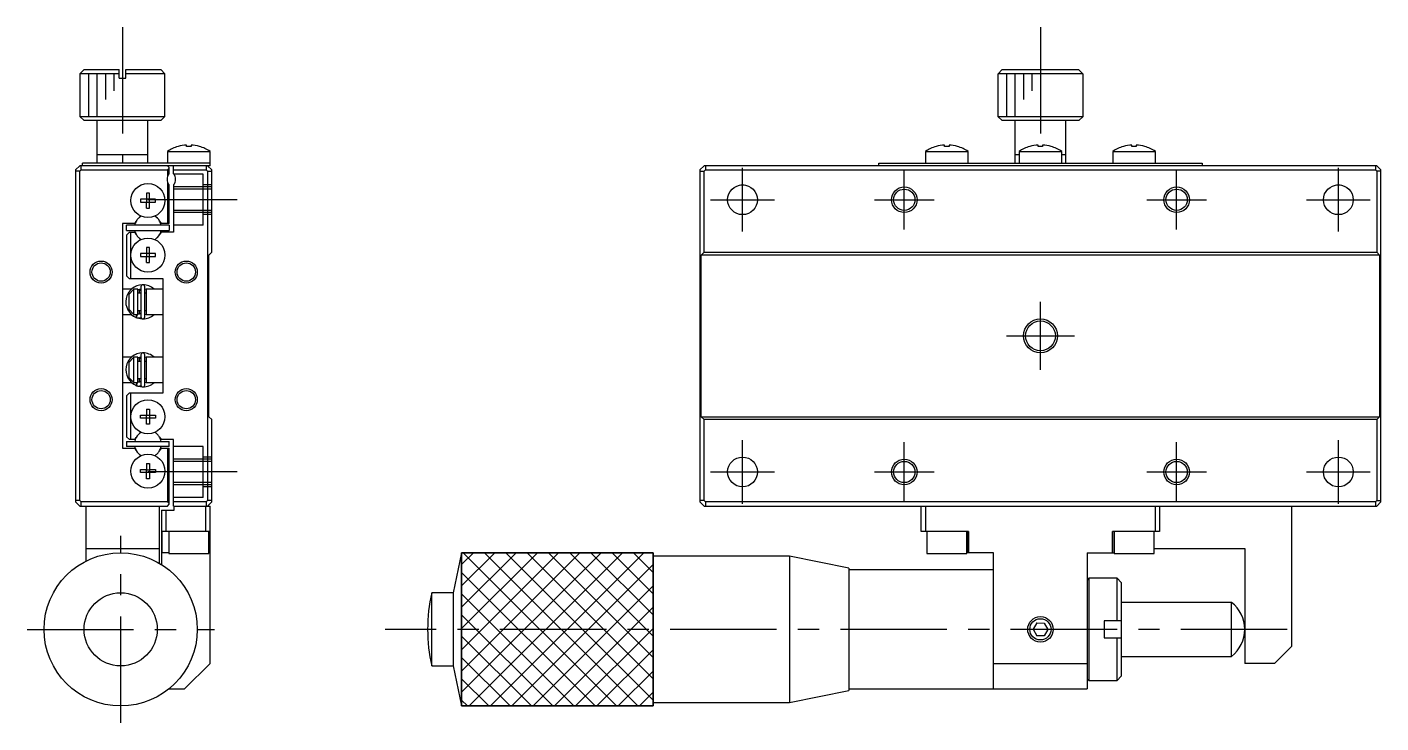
# Model space of a CAD drawing. Extents: x 4 to 381, y 31 to 242.
# Drawn here: x 222.2 to 381.2, y 110.6 to 192.4 of the extents above; entities that cross this region are included whole.
import ezdxf

# ---------------------------------------------------------------- set-up
doc = ezdxf.new("R2010")
doc.units = 0
doc.header["$LTSCALE"] = 10
doc.linetypes.add('CENTER', pattern=[2, 1.25, -0.25, 0.25, -0.25])
doc.linetypes.add('DASHED', pattern=[3.5, 2, -1.5])
doc.layers.get('0').update_dxf_attribs({"linetype": 'CONTINUOUS'})
doc.layers.add('CENTER', color=1, linetype='CENTER')

msp = doc.modelspace()

# ---------------------------------------------------------------- linework, layer by layer
at = {"color": 7, "linetype": 'CONTINUOUS'}
for p, q in [((228.85, 187.4), (228.35, 186.9)), ((232.95, 186.9), (228.35, 186.9)), ((228.35, 186.9), (228.35, 181.9)), ((228.85, 187.4), (232.95, 187.4)), ((232.95, 186.4), (232.95, 187.4)), ((232.95, 186.4), (233.75, 186.4)), ((233.75, 187.4), (237.85, 187.4)), ((233.75, 186.4), (233.75, 187.4)), ((238.35, 186.9), (233.75, 186.9)), ((238.35, 186.9), (237.85, 187.4)), ((238.35, 181.9), (238.35, 186.9)), ((336.205071, 186.4), (336.221096, 186.4)), ((336.205071, 186.4), (336.205071, 181.9)), ((336.221096, 186.9), (336.722884, 187.4)), ((336.221096, 186.4), (336.221096, 186.9)), ((346.189045, 186.9), (336.221096, 186.9)), ((336.722884, 187.4), (345.687258, 187.4)), ((345.687258, 187.4), (346.189045, 186.9)), ((346.189045, 186.9), (346.189045, 186.4)), ((346.189045, 186.4), (346.205071, 186.4)), ((346.205071, 181.9), (346.205071, 186.4)), ((228.35, 181.9), (238.35, 181.9)), ((228.35, 181.9), (228.85, 181.4)), ((237.85, 181.4), (228.85, 181.4)), ((230.35, 181.4), (230.35, 176.4)), ((236.35, 176.4), (236.35, 181.4)), ((237.85, 181.4), (238.35, 181.9)), ((336.205071, 181.9), (346.205071, 181.9)), ((336.205071, 181.9), (336.705071, 181.4)), ((345.705071, 181.4), (336.705071, 181.4)), ((338.205071, 181.4), (338.205071, 176.4)), ((344.205071, 176.4), (344.205071, 181.4)), ((345.705071, 181.4), (346.205071, 181.9)), ((239.89141, 178.362581), (239.888067, 178.369436)), ((240.89, 178.362581), (240.89, 178.534953)), ((241.41, 178.362581), (240.89, 178.362581)), ((241.41, 178.534953), (241.41, 178.362581)), ((242.411933, 178.369436), (242.40859, 178.362581)), ((328.946481, 178.362581), (328.943138, 178.369436)), ((329.945071, 178.362581), (329.945071, 178.534953)), ((330.465071, 178.362581), (329.945071, 178.362581)), ((330.465071, 178.534953), (330.465071, 178.362581)), ((331.467003, 178.369436), (331.46366, 178.362581)), ((339.946481, 178.362581), (339.943138, 178.369436)), ((340.945071, 178.362581), (340.945071, 178.534953)), ((341.465071, 178.362581), (340.945071, 178.362581)), ((341.465071, 178.534953), (341.465071, 178.362581)), ((342.467003, 178.369436), (342.46366, 178.362581)), ((350.946481, 178.362581), (350.943138, 178.369436)), ((351.945071, 178.362581), (351.945071, 178.534953)), ((352.465071, 178.362581), (351.945071, 178.362581)), ((352.465071, 178.534953), (352.465071, 178.362581)), ((353.467003, 178.369436), (353.46366, 178.362581)), ((236.35, 177.4), (230.35, 177.4)), ((238.65, 177.791657), (243.65, 177.791657)), ((238.65, 177.791657), (238.65, 176.4)), ((243.65, 176.1), (243.65, 177.791657)), ((327.705071, 177.791657), (327.705071, 176.4)), ((327.705071, 177.791657), (332.705071, 177.791657)), ((332.705071, 176.4), (332.705071, 177.791657)), ((338.705071, 177.4), (338.205071, 177.4)), ((338.705071, 177.791657), (338.705071, 176.4)), ((338.705071, 177.791657), (343.705071, 177.791657)), ((343.705071, 176.4), (343.705071, 177.791657)), ((344.205071, 177.4), (343.705071, 177.4)), ((349.705071, 177.791657), (349.705071, 176.4)), ((349.705071, 177.791657), (354.705071, 177.791657)), ((354.705071, 176.4), (354.705071, 177.791657)), ((228.35, 176.1), (227.85, 175.6)), ((227.85, 175.6), (227.85, 136.6)), ((228.35, 175.45), (227.85, 175.45)), ((243.65, 176.1), (228.35, 176.1)), ((228.35, 175.45), (228.5, 175.6)), ((228.35, 136.75), (228.35, 175.45)), ((228.5, 175.6), (228.5, 176.1)), ((228.5, 175.6), (238.65, 175.6)), ((228.65, 176.1), (228.65, 176.4)), ((243.65, 176.4), (228.65, 176.4)), ((238.85, 175.9), (238.65, 176.1)), ((238.65, 175.6), (238.85, 175.8)), ((238.65, 175.6), (238.65, 174.81225)), ((238.85, 175.161438), (238.85, 175.9)), ((239.35, 175.161438), (239.35, 176.1)), ((239.35, 175.6), (243.2, 175.6)), ((243.2, 176.1), (243.2, 175.6)), ((243.2, 175.6), (243.35, 175.45)), ((243.35, 176.1), (243.85, 175.6)), ((243.35, 175.45), (243.35, 136.75)), ((243.35, 175.45), (243.85, 175.45)), ((243.85, 165.95), (243.85, 175.6)), ((301.705071, 176.1), (301.205071, 175.6)), ((301.205071, 175.6), (301.205071, 136.6)), ((301.205071, 175.45), (301.705071, 175.45)), ((380.705071, 176.1), (301.705071, 176.1)), ((301.705071, 175.45), (301.855071, 175.6)), ((301.705071, 165.95), (301.705071, 175.45)), ((301.855071, 176.1), (301.855071, 175.6)), ((301.855071, 175.6), (380.555071, 175.6)), ((322.205071, 176.1), (322.205071, 176.4)), ((322.205071, 176.4), (360.205071, 176.4)), ((360.205071, 176.4), (360.205071, 176.1)), ((380.555071, 176.1), (380.555071, 175.6)), ((380.555071, 175.6), (380.705071, 175.45)), ((381.205071, 175.6), (380.705071, 176.1)), ((380.705071, 175.45), (380.705071, 165.95)), ((381.205071, 175.45), (380.705071, 175.45)), ((381.205071, 136.6), (381.205071, 175.6)), ((238.65, 174.18775), (238.65, 169.3)), ((238.85, 169.3), (238.85, 173.838562)), ((239.35, 173.838562), (239.35, 168.3)), ((306.005317, 173.838562), (306.404824, 173.838562)), ((376.005317, 173.838562), (376.404824, 173.838562)), ((236.17, 172.18), (235.463639, 172.18)), ((235.463639, 172.18), (235.463639, 171.82)), ((235.463639, 171.82), (236.17, 171.82)), ((236.53, 172.886361), (236.17, 172.886361)), ((236.17, 172.886361), (236.17, 172.18)), ((236.180372, 172.169628), (236.17, 172.18)), ((236.180372, 171.830372), (236.17, 171.82)), ((236.17, 171.113639), (236.17, 171.82)), ((236.519628, 172.169628), (236.180372, 172.169628)), ((236.180372, 172.169628), (236.180372, 171.830372)), ((236.180372, 171.830372), (236.519628, 171.830372)), ((236.519628, 172.169628), (236.53, 172.18)), ((236.519628, 171.830372), (236.519628, 172.169628)), ((236.519628, 171.830372), (236.53, 171.82)), ((236.53, 172.18), (236.53, 172.886361)), ((237.236361, 172.18), (236.53, 172.18)), ((236.53, 171.113639), (236.53, 171.82)), ((236.53, 171.82), (237.236361, 171.82)), ((237.236361, 171.82), (237.236361, 172.18)), ((236.17, 171.113639), (236.53, 171.113639)), ((234.805588, 169.3), (233.35, 169.3)), ((233.35, 169.3), (233.35, 142.9)), ((233.85, 168.5), (233.85, 169.1)), ((238.85, 169.1), (233.85, 169.1)), ((234.805588, 169.3), (234.975185, 169.59375)), ((237.724815, 169.59375), (237.894412, 169.3)), ((238.85, 169.3), (237.894412, 169.3)), ((238.85, 169.1), (238.85, 168.5)), ((233.85, 168.499998), (238.85, 168.499998)), ((234.2, 168.3), (233.85, 167.95)), ((233.85, 167.95), (233.85, 163.15)), ((234.2, 168.3), (234.805588, 168.3)), ((234.35, 162.8), (234.35, 168.3)), ((234.975185, 168.00625), (234.805588, 168.3)), ((237.894412, 168.3), (237.724815, 168.00625)), ((239.35, 168.3), (237.894412, 168.3)), ((236.17, 165.78), (235.463639, 165.78)), ((235.463639, 165.78), (235.463639, 165.42)), ((235.463639, 165.42), (236.17, 165.42)), ((236.53, 166.486361), (236.17, 166.486361)), ((236.17, 166.486361), (236.17, 165.78)), ((236.180372, 165.769628), (236.17, 165.78)), ((236.180372, 165.430372), (236.17, 165.42)), ((236.17, 164.713639), (236.17, 165.42)), ((236.519628, 165.769628), (236.180372, 165.769628)), ((236.180372, 165.769628), (236.180372, 165.430372)), ((236.180372, 165.430372), (236.519628, 165.430372)), ((236.519628, 165.769628), (236.53, 165.78)), ((236.519628, 165.430372), (236.519628, 165.769628)), ((236.519628, 165.430372), (236.53, 165.42)), ((236.53, 165.78), (236.53, 166.486361)), ((237.236361, 165.78), (236.53, 165.78)), ((236.53, 164.713639), (236.53, 165.42)), ((236.53, 165.42), (237.236361, 165.42)), ((237.236361, 165.42), (237.236361, 165.78)), ((243.5, 165.6), (243.85, 165.95)), ((243.5, 146.6), (243.5, 165.6)), ((301.355071, 165.6), (301.705071, 165.95)), ((301.355071, 146.6), (301.355071, 165.6)), ((381.055071, 165.6), (301.355071, 165.6)), ((301.705071, 165.95), (380.705071, 165.95)), ((380.705071, 165.95), (381.055071, 165.6)), ((381.055071, 165.6), (381.055071, 146.6)), ((236.17, 164.713639), (236.53, 164.713639)), ((233.85, 163.15), (234.2, 162.8)), ((238.15, 162.8), (234.2, 162.8)), ((238.15, 149.4), (238.15, 162.8)), ((234.422651, 161.6), (233.35, 161.6)), ((234.15, 161.016515), (234.65, 161.545683)), ((234.15, 159.183485), (234.15, 161.016515)), ((235.15, 161.6), (234.65, 161.6)), ((234.65, 161.6), (234.65, 158.6)), ((234.974, 161.945868), (234.943742, 161.932915)), ((234.968363, 161.942628), (234.964862, 161.942019)), ((235.029271, 161.96743), (234.973528, 161.946795)), ((235.145509, 161.531721), (235.520248, 161.636306)), ((235.147105, 161.531619), (235.160238, 161.536707)), ((235.15, 158.6), (235.15, 161.6)), ((235.520266, 161.1), (235.15, 161.1)), ((235.160238, 161.536707), (235.173157, 161.540956)), ((235.173157, 161.540956), (235.186283, 161.544543)), ((235.186283, 161.544543), (235.199581, 161.547456)), ((235.199581, 161.547456), (235.213018, 161.549685)), ((235.213018, 161.549685), (235.226556, 161.551223)), ((235.226556, 161.551223), (235.24016, 161.552065)), ((235.24016, 161.552065), (235.253792, 161.552208)), ((235.253792, 161.552208), (235.267417, 161.551652)), ((235.267417, 161.551652), (235.280997, 161.550396)), ((235.280997, 161.550396), (235.294495, 161.548446)), ((235.294495, 161.548446), (235.307875, 161.545807)), ((235.307875, 161.545807), (235.321101, 161.542487)), ((235.321101, 161.542487), (235.334138, 161.538497)), ((235.334138, 161.538497), (235.346951, 161.533847)), ((235.346951, 161.533847), (235.359507, 161.528553)), ((235.35, 161.1), (235.35, 161.532948)), ((235.359507, 161.528553), (235.371774, 161.522631)), ((235.371774, 161.522631), (235.383721, 161.516097)), ((235.383721, 161.516097), (235.395318, 161.508971)), ((235.395318, 161.508971), (235.406535, 161.501273)), ((235.406535, 161.501273), (235.417347, 161.493026)), ((235.417347, 161.493026), (235.427726, 161.484252)), ((235.427726, 161.484252), (235.43765, 161.474975)), ((235.43765, 161.474975), (235.447096, 161.465222)), ((235.447096, 161.465222), (235.456041, 161.455016)), ((235.456041, 161.455016), (235.464466, 161.444386)), ((235.464466, 161.444386), (235.472353, 161.433359)), ((235.472353, 161.433359), (235.479685, 161.421963)), ((235.479685, 161.421963), (235.486446, 161.410226)), ((235.486446, 161.410226), (235.492622, 161.398178)), ((235.492622, 161.398178), (235.4982, 161.385848)), ((235.4982, 161.385848), (235.50317, 161.373266)), ((235.50317, 161.373266), (235.507521, 161.360462)), ((235.507521, 161.360462), (235.511244, 161.347466)), ((235.511244, 161.347466), (235.514333, 161.334309)), ((235.514333, 161.334309), (235.516781, 161.321023)), ((235.516781, 161.321023), (235.518584, 161.307637)), ((235.518584, 161.307637), (235.519738, 161.294182)), ((235.519738, 161.294182), (235.520242, 161.280691)), ((235.520242, 161.280691), (235.520266, 161.277136)), ((235.520266, 161.876687), (235.520266, 158.326687)), ((235.970266, 158.326687), (235.970266, 161.876687)), ((236.15, 161.1), (235.970266, 161.1)), ((235.97032, 161.635979), (236.147798, 161.59937)), ((236.15, 161.6), (236.15, 158.6)), ((238.15, 161.6), (236.15, 161.6)), ((234.65, 158.654317), (234.15, 159.183485)), ((235.15, 159.1), (235.520266, 159.1)), ((235.35, 158.670586), (235.35, 159.1)), ((235.970266, 159.1), (236.15, 159.1)), ((233.35, 158.6), (234.426931, 158.6)), ((234.65, 158.6), (235.15, 158.6)), ((234.931406, 158.275907), (234.971054, 158.25875)), ((234.964633, 158.261385), (235.040952, 158.517942)), ((234.969747, 158.274179), (234.969557, 158.267717)), ((234.969557, 158.267717), (234.970019, 158.262665)), ((234.970587, 158.282005), (234.969747, 158.274179)), ((234.970019, 158.262665), (234.972675, 158.257077)), ((234.972072, 158.29114), (234.970587, 158.282005)), ((234.97419, 158.301517), (234.972072, 158.29114)), ((234.972675, 158.257077), (234.973528, 158.25658)), ((234.973528, 158.25658), (235.005115, 158.244243)), ((234.976927, 158.313063), (234.97419, 158.301517)), ((234.980262, 158.325693), (234.976927, 158.313063)), ((234.984173, 158.339318), (234.980262, 158.325693)), ((234.98863, 158.353839), (234.984173, 158.339318)), ((234.993602, 158.369153), (234.98863, 158.353839)), ((234.999053, 158.385149), (234.993602, 158.369153)), ((235.004944, 158.401712), (234.999053, 158.385149)), ((235.011233, 158.418724), (235.004944, 158.401712)), ((235.005115, 158.244243), (235.039047, 158.232857)), ((235.017874, 158.436063), (235.011233, 158.418724)), ((235.02482, 158.453603), (235.017874, 158.436063)), ((235.032021, 158.471219), (235.02482, 158.453603)), ((235.025362, 158.236904), (235.716609, 158.103155)), ((235.039425, 158.488784), (235.032021, 158.471219)), ((235.039047, 158.232857), (235.073496, 158.223182)), ((235.046979, 158.506173), (235.039425, 158.488784)), ((235.040952, 158.517942), (235.081648, 158.600018)), ((235.054629, 158.52326), (235.046979, 158.506173)), ((235.06232, 158.539923), (235.054629, 158.52326)), ((235.069996, 158.556041), (235.06232, 158.539923)), ((235.077603, 158.5715), (235.069996, 158.556041)), ((235.073496, 158.223182), (235.108375, 158.215242)), ((235.085086, 158.586188), (235.077603, 158.5715)), ((235.092391, 158.6), (235.085086, 158.586188)), ((235.108375, 158.215242), (235.143599, 158.209054)), ((235.149871, 158.669484), (235.123834, 158.680581)), ((235.143599, 158.209054), (235.179082, 158.204635)), ((235.152488, 158.669574), (235.147105, 158.671756)), ((235.165301, 158.664915), (235.152488, 158.669574)), ((235.178338, 158.660916), (235.165301, 158.664915)), ((235.191564, 158.657589), (235.178338, 158.660916)), ((235.179082, 158.204635), (235.214737, 158.201993)), ((235.204943, 158.654945), (235.191564, 158.657589)), ((235.21844, 158.652989), (235.204943, 158.654945)), ((235.214737, 158.201993), (235.250477, 158.201136)), ((235.232017, 158.651729), (235.21844, 158.652989)), ((235.245639, 158.651168), (235.232017, 158.651729)), ((235.259268, 158.651306), (235.245639, 158.651168)), ((235.250477, 158.201136), (235.286214, 158.202065)), ((235.272868, 158.652143), (235.259268, 158.651306)), ((235.286402, 158.653674), (235.272868, 158.652143)), ((235.286214, 158.202065), (235.321861, 158.204777)), ((235.299833, 158.655896), (235.286402, 158.653674)), ((235.313127, 158.6588), (235.299833, 158.655896)), ((235.326249, 158.662376), (235.313127, 158.6588)), ((235.321861, 158.204777), (235.357331, 158.209266)), ((235.339164, 158.666614), (235.326249, 158.662376)), ((235.351839, 158.671499), (235.339164, 158.666614)), ((235.364244, 158.677017), (235.351839, 158.671499)), ((235.357331, 158.209266), (235.392538, 158.215521)), ((235.376346, 158.683152), (235.364244, 158.677017)), ((235.388117, 158.689884), (235.376346, 158.683152)), ((235.399527, 158.697196), (235.388117, 158.689884)), ((235.392538, 158.215521), (235.427395, 158.223527)), ((235.410551, 158.705066), (235.399527, 158.697196)), ((235.421163, 158.713472), (235.410551, 158.705066)), ((235.431337, 158.722391), (235.421163, 158.713472)), ((235.427395, 158.223527), (235.461817, 158.233265)), ((235.441051, 158.7318), (235.431337, 158.722391)), ((235.450284, 158.741675), (235.441051, 158.7318)), ((235.459015, 158.751989), (235.450284, 158.741675)), ((235.467225, 158.762717), (235.459015, 158.751989)), ((235.461817, 158.233265), (235.495721, 158.24471)), ((235.474896, 158.773831), (235.467225, 158.762717)), ((235.482013, 158.785305), (235.474896, 158.773831)), ((235.488559, 158.79711), (235.482013, 158.785305)), ((235.494521, 158.809218), (235.488559, 158.79711)), ((235.499887, 158.8216), (235.494521, 158.809218)), ((235.495721, 158.24471), (235.529022, 158.257837)), ((235.504645, 158.834227), (235.499887, 158.8216)), ((235.508786, 158.847069), (235.504645, 158.834227)), ((235.5123, 158.860097), (235.508786, 158.847069)), ((235.515181, 158.87328), (235.5123, 158.860097)), ((235.517423, 158.886587), (235.515181, 158.87328)), ((235.519019, 158.899989), (235.517423, 158.886587)), ((235.519967, 158.913453), (235.519019, 158.899989)), ((235.520266, 158.926239), (235.519967, 158.913453)), ((235.529022, 158.257837), (235.530853, 158.258615)), ((236.148891, 158.604316), (235.970318, 158.567082)), ((236.15, 158.6), (238.15, 158.6)), ((234.434332, 153.6), (233.35, 153.6)), ((234.15, 153.016515), (234.65, 153.545683)), ((234.15, 151.183485), (234.15, 153.016515)), ((235.15, 153.6), (234.65, 153.6)), ((234.65, 153.6), (234.65, 150.6)), ((234.983229, 153.943551), (234.952971, 153.930598)), ((234.977592, 153.940312), (234.97409, 153.939702)), ((235.0385, 153.965113), (234.982757, 153.944478)), ((235.146992, 153.526133), (235.529477, 153.633989)), ((235.15, 150.6), (235.15, 153.6)), ((235.529494, 153.1), (235.15, 153.1)), ((235.156334, 153.529302), (235.169466, 153.534391)), ((235.169466, 153.534391), (235.182385, 153.53864)), ((235.182385, 153.53864), (235.195511, 153.542227)), ((235.195511, 153.542227), (235.20881, 153.545139)), ((235.20881, 153.545139), (235.222246, 153.547368)), ((235.222246, 153.547368), (235.235784, 153.548907)), ((235.235784, 153.548907), (235.249388, 153.549749)), ((235.249388, 153.549749), (235.263021, 153.549892)), ((235.263021, 153.549892), (235.276646, 153.549335)), ((235.276646, 153.549335), (235.290225, 153.54808)), ((235.290225, 153.54808), (235.303723, 153.54613)), ((235.303723, 153.54613), (235.317103, 153.543491)), ((235.317103, 153.543491), (235.330329, 153.540171)), ((235.330329, 153.540171), (235.343366, 153.53618)), ((235.343366, 153.53618), (235.35618, 153.531531)), ((235.35, 153.1), (235.35, 153.534203)), ((235.35618, 153.531531), (235.368736, 153.526237)), ((235.368736, 153.526237), (235.381003, 153.520314)), ((235.381003, 153.520314), (235.39295, 153.51378)), ((235.39295, 153.51378), (235.404546, 153.506654)), ((235.404546, 153.506654), (235.415764, 153.498957)), ((235.415764, 153.498957), (235.426575, 153.490709)), ((235.426575, 153.490709), (235.436955, 153.481935)), ((235.436955, 153.481935), (235.446879, 153.472659)), ((235.446879, 153.472659), (235.456324, 153.462905)), ((235.456324, 153.462905), (235.465269, 153.4527)), ((235.465269, 153.4527), (235.473695, 153.44207)), ((235.473695, 153.44207), (235.481581, 153.431043)), ((235.481581, 153.431043), (235.488913, 153.419646)), ((235.488913, 153.419646), (235.495674, 153.40791)), ((235.495674, 153.40791), (235.50185, 153.395862)), ((235.50185, 153.395862), (235.507429, 153.383531)), ((235.507429, 153.383531), (235.512398, 153.370949)), ((235.512398, 153.370949), (235.516749, 153.358145)), ((235.516749, 153.358145), (235.520473, 153.34515)), ((235.520473, 153.34515), (235.523561, 153.331993)), ((235.523561, 153.331993), (235.526009, 153.318706)), ((235.526009, 153.318706), (235.527812, 153.30532)), ((235.527812, 153.30532), (235.528966, 153.291866)), ((235.528966, 153.291866), (235.52947, 153.278374)), ((235.52947, 153.278374), (235.529494, 153.274819)), ((235.529494, 153.874371), (235.529494, 150.324371)), ((235.979494, 150.324371), (235.979494, 153.874371)), ((236.15, 153.1), (235.979494, 153.1)), ((235.979548, 153.633663), (236.152434, 153.598275)), ((236.15, 153.6), (236.15, 150.6)), ((238.15, 153.6), (236.15, 153.6)), ((234.65, 150.654317), (234.15, 151.183485)), ((233.35, 150.6), (234.432575, 150.6)), ((234.65, 150.6), (235.15, 150.6)), ((234.940427, 150.273094), (234.993851, 150.250799)), ((234.973862, 150.259068), (235.05018, 150.515626)), ((234.978961, 150.271658), (234.978792, 150.265183)), ((234.978792, 150.265183), (234.979286, 150.260146)), ((234.979793, 150.279525), (234.978961, 150.271658)), ((234.979286, 150.260146), (234.981904, 150.254761)), ((234.981282, 150.288725), (234.979793, 150.279525)), ((234.983416, 150.299191), (234.981282, 150.288725)), ((234.981904, 150.254761), (234.982757, 150.254264)), ((234.982757, 150.254264), (235.014344, 150.241927)), ((234.986181, 150.310847), (234.983416, 150.299191)), ((234.989555, 150.323608), (234.986181, 150.310847)), ((234.993514, 150.33738), (234.989555, 150.323608)), ((234.998029, 150.352063), (234.993514, 150.33738)), ((235.003068, 150.367548), (234.998029, 150.352063)), ((235.008592, 150.383723), (235.003068, 150.367548)), ((235.014563, 150.40047), (235.008592, 150.383723)), ((235.014344, 150.241927), (235.048275, 150.230541)), ((235.020936, 150.417666), (235.014563, 150.40047)), ((235.027664, 150.435184), (235.020936, 150.417666)), ((235.034698, 150.452898), (235.027664, 150.435184)), ((235.034591, 150.234587), (235.725837, 150.100838)), ((235.041988, 150.470678), (235.034698, 150.452898)), ((235.049479, 150.488393), (235.041988, 150.470678)), ((235.048275, 150.230541), (235.082724, 150.220866)), ((235.057117, 150.505913), (235.049479, 150.488393)), ((235.05018, 150.515626), (235.092154, 150.600004)), ((235.064845, 150.523112), (235.057117, 150.505913)), ((235.072608, 150.539862), (235.064845, 150.523112)), ((235.080349, 150.556042), (235.072608, 150.539862)), ((235.088011, 150.571533), (235.080349, 150.556042)), ((235.082724, 150.220866), (235.117603, 150.212925)), ((235.095537, 150.586221), (235.088011, 150.571533)), ((235.102874, 150.6), (235.095537, 150.586221)), ((235.117603, 150.212925), (235.152828, 150.206738)), ((235.158587, 150.667287), (235.133063, 150.678264)), ((235.154902, 150.669736), (235.149905, 150.667907)), ((235.15, 151.1), (235.529494, 151.1)), ((235.152828, 150.206738), (235.188311, 150.202318)), ((235.161716, 150.667257), (235.156334, 150.669439)), ((235.17453, 150.662599), (235.161716, 150.667257)), ((235.187566, 150.6586), (235.17453, 150.662599)), ((235.200792, 150.655273), (235.187566, 150.6586)), ((235.188311, 150.202318), (235.223966, 150.199677)), ((235.214171, 150.652628), (235.200792, 150.655273)), ((235.227668, 150.650673), (235.214171, 150.652628)), ((235.223966, 150.199677), (235.259705, 150.19882)), ((235.241246, 150.649413), (235.227668, 150.650673)), ((235.254868, 150.648851), (235.241246, 150.649413)), ((235.268497, 150.648989), (235.254868, 150.648851)), ((235.259705, 150.19882), (235.295442, 150.199748)), ((235.282097, 150.649826), (235.268497, 150.648989)), ((235.29563, 150.651358), (235.282097, 150.649826)), ((235.295442, 150.199748), (235.33109, 150.20246)), ((235.309062, 150.65358), (235.29563, 150.651358)), ((235.322356, 150.656483), (235.309062, 150.65358)), ((235.335477, 150.66006), (235.322356, 150.656483)), ((235.33109, 150.20246), (235.36656, 150.206949)), ((235.348392, 150.664297), (235.335477, 150.66006)), ((235.361068, 150.669183), (235.348392, 150.664297)), ((235.35, 150.664452), (235.35, 151.1)), ((235.373472, 150.674701), (235.361068, 150.669183)), ((235.36656, 150.206949), (235.401767, 150.213205)), ((235.385575, 150.680835), (235.373472, 150.674701)), ((235.397345, 150.687568), (235.385575, 150.680835)), ((235.408756, 150.694879), (235.397345, 150.687568)), ((235.401767, 150.213205), (235.436624, 150.221211)), ((235.41978, 150.702749), (235.408756, 150.694879)), ((235.430391, 150.711155), (235.41978, 150.702749)), ((235.440566, 150.720075), (235.430391, 150.711155)), ((235.436624, 150.221211), (235.471046, 150.230948)), ((235.45028, 150.729484), (235.440566, 150.720075)), ((235.459513, 150.739359), (235.45028, 150.729484)), ((235.468244, 150.749673), (235.459513, 150.739359)), ((235.476454, 150.7604), (235.468244, 150.749673)), ((235.471046, 150.230948), (235.504949, 150.242394)), ((235.484125, 150.771515), (235.476454, 150.7604)), ((235.491241, 150.782988), (235.484125, 150.771515)), ((235.497787, 150.794794), (235.491241, 150.782988)), ((235.503749, 150.806902), (235.497787, 150.794794)), ((235.509115, 150.819284), (235.503749, 150.806902)), ((235.504949, 150.242394), (235.53825, 150.255521)), ((235.513874, 150.831911), (235.509115, 150.819284)), ((235.518014, 150.844753), (235.513874, 150.831911)), ((235.521529, 150.857781), (235.518014, 150.844753)), ((235.52441, 150.870963), (235.521529, 150.857781)), ((235.526651, 150.884271), (235.52441, 150.870963)), ((235.528248, 150.897672), (235.526651, 150.884271)), ((235.529196, 150.911137), (235.528248, 150.897672)), ((235.529494, 150.923923), (235.529196, 150.911137)), ((235.53825, 150.255521), (235.540081, 150.256299)), ((235.979494, 151.1), (236.15, 151.1)), ((236.150046, 150.599837), (235.979546, 150.564766)), ((236.15, 150.6), (238.15, 150.6)), ((234.2, 149.4), (233.85, 149.05)), ((233.85, 149.05), (233.85, 144.25)), ((234.2, 149.4), (238.15, 149.4)), ((234.35, 143.9), (234.35, 149.4)), ((235.463639, 146.42), (235.463639, 146.78)), ((235.463639, 146.78), (236.17, 146.78)), ((236.17, 146.42), (235.463639, 146.42)), ((236.17, 147.486361), (236.53, 147.486361)), ((236.17, 147.486361), (236.17, 146.78)), ((236.180372, 146.769628), (236.17, 146.78)), ((236.180372, 146.430372), (236.17, 146.42)), ((236.17, 145.713639), (236.17, 146.42)), ((236.180372, 146.769628), (236.519628, 146.769628)), ((236.180372, 146.430372), (236.180372, 146.769628)), ((236.519628, 146.430372), (236.180372, 146.430372)), ((236.519628, 146.769628), (236.53, 146.78)), ((236.519628, 146.769628), (236.519628, 146.430372)), ((236.519628, 146.430372), (236.53, 146.42)), ((236.53, 147.486361), (236.53, 146.78)), ((236.53, 146.78), (237.236361, 146.78)), ((236.53, 146.42), (236.53, 145.713639)), ((237.236361, 146.42), (236.53, 146.42)), ((237.236361, 146.78), (237.236361, 146.42)), ((243.85, 146.25), (243.5, 146.6)), ((301.705071, 146.25), (301.355071, 146.6)), ((301.355071, 146.6), (381.055071, 146.6)), ((381.055071, 146.6), (380.705071, 146.25)), ((236.53, 145.713639), (236.17, 145.713639)), ((243.85, 136.6), (243.85, 146.25)), ((301.705071, 136.75), (301.705071, 146.25)), ((380.705071, 146.25), (301.705071, 146.25)), ((380.705071, 146.25), (380.705071, 136.75)), ((233.85, 144.25), (234.2, 143.9)), ((233.85, 143.700002), (238.85, 143.700002)), ((233.85, 143.7), (233.85, 143.1)), ((234.805588, 143.9), (234.2, 143.9)), ((234.805588, 143.9), (234.975185, 144.19375)), ((237.724815, 144.19375), (237.894412, 143.9)), ((239.35, 143.9), (237.894412, 143.9)), ((238.85, 143.1), (238.85, 143.7)), ((239.35, 136.1), (239.35, 143.9)), ((233.35, 142.9), (234.805588, 142.9)), ((238.85, 143.1), (233.85, 143.1)), ((234.975185, 142.60625), (234.805588, 142.9)), ((237.894412, 142.9), (237.724815, 142.60625)), ((237.894412, 142.9), (238.85, 142.9)), ((238.65, 142.9), (238.65, 136.6)), ((238.85, 136.3), (238.85, 142.9)), ((235.463639, 140.02), (235.463639, 140.38)), ((235.463639, 140.38), (236.17, 140.38)), ((236.17, 140.02), (235.463639, 140.02)), ((236.17, 141.086361), (236.53, 141.086361)), ((236.17, 141.086361), (236.17, 140.38)), ((236.180372, 140.369628), (236.17, 140.38)), ((236.180372, 140.030372), (236.17, 140.02)), ((236.17, 139.313639), (236.17, 140.02)), ((236.180372, 140.369628), (236.519628, 140.369628)), ((236.180372, 140.030372), (236.180372, 140.369628)), ((236.519628, 140.030372), (236.180372, 140.030372)), ((236.519628, 140.369628), (236.53, 140.38)), ((236.519628, 140.369628), (236.519628, 140.030372)), ((236.519628, 140.030372), (236.53, 140.02)), ((236.53, 141.086361), (236.53, 140.38)), ((236.53, 140.38), (237.236361, 140.38)), ((236.53, 140.02), (236.53, 139.313639)), ((237.236361, 140.02), (236.53, 140.02)), ((237.236361, 140.38), (237.236361, 140.02)), ((236.53, 139.313639), (236.17, 139.313639)), ((228.35, 136.75), (227.85, 136.75)), ((228.35, 136.1), (227.85, 136.6)), ((228.5, 136.6), (228.35, 136.75)), ((228.35, 136.1), (238.65, 136.1)), ((238.65, 136.6), (228.5, 136.6)), ((228.5, 136.1), (228.5, 136.6)), ((229.05, 136.1), (229.05, 129.611866)), ((237.65, 136.1), (237.65, 129.394229)), ((237.95, 135.6), (237.95, 129.213147)), ((237.95, 135.6), (239.45, 135.6)), ((238.45, 135.6), (238.45, 133.1)), ((238.85, 136.4), (238.65, 136.6)), ((238.65, 136.1), (238.85, 136.3)), ((243.2, 136.6), (239.35, 136.6)), ((239.35, 136.1), (243.65, 136.1)), ((239.45, 135.6), (239.45, 136.1)), ((243.15, 133.1), (243.15, 136.1)), ((243.35, 136.75), (243.2, 136.6)), ((243.2, 136.6), (243.2, 136.1)), ((243.85, 136.75), (243.35, 136.75)), ((243.85, 136.6), (243.35, 136.1)), ((243.65, 117.6), (243.65, 136.1)), ((301.705071, 136.75), (301.205071, 136.75)), ((301.205071, 136.6), (301.705071, 136.1)), ((301.855071, 136.6), (301.705071, 136.75)), ((301.705071, 136.1), (380.705071, 136.1)), ((380.555071, 136.6), (301.855071, 136.6)), ((301.855071, 136.6), (301.855071, 136.1)), ((327.205071, 133.1), (327.205071, 136.1)), ((327.705071, 136.1), (327.705071, 133.1)), ((354.705071, 133.1), (354.705071, 136.1)), ((355.205071, 136.1), (355.205071, 133.1)), ((370.705071, 136.1), (370.705071, 119.6)), ((380.705071, 136.75), (380.555071, 136.6)), ((380.555071, 136.6), (380.555071, 136.1)), ((380.705071, 136.75), (381.205071, 136.75)), ((380.705071, 136.1), (381.205071, 136.6)), ((243.65, 133.1), (237.95, 133.1)), ((237.990264, 133.1), (237.990264, 130.6)), ((238.8, 133.1), (238.8, 130.5)), ((243.5, 130.5), (243.5, 133.1)), ((243.580821, 130.6), (243.580821, 133.1)), ((332.752598, 133.1), (327.205071, 133.1)), ((327.855071, 133.1), (327.855071, 130.5)), ((332.555071, 130.5), (332.555071, 133.1)), ((332.723226, 130.6), (332.723226, 133.1)), ((332.752598, 133.1), (332.752598, 130.6)), ((349.657543, 130.6), (349.657543, 133.1)), ((355.205071, 133.1), (349.657543, 133.1)), ((349.686915, 133.1), (349.686915, 130.6)), ((349.855071, 133.1), (349.855071, 130.5)), ((354.555071, 130.5), (354.555071, 133.1)), ((229.05, 131.1), (237.65, 131.1)), ((238.8, 130.6), (237.95, 130.6)), ((238.8, 130.5), (243.5, 130.5)), ((243.65, 130.6), (243.5, 130.6)), ((273.205071, 130.6), (272.205071, 125.9)), ((273.205071, 130.6), (273.205071, 112.6)), ((295.705071, 130.6), (273.205071, 130.6)), ((273.205071, 130.6), (295.705071, 130.6)), ((273.205071, 112.6), (273.205071, 130.6)), ((295.705071, 112.6), (295.705071, 130.6)), ((295.705071, 130.6), (295.705071, 112.6)), ((327.855071, 130.5), (332.555071, 130.5)), ((335.705071, 130.6), (332.555071, 130.6)), ((335.705071, 114.6), (335.705071, 130.6)), ((346.705071, 130.6), (349.855071, 130.6)), ((346.705071, 130.6), (346.705071, 114.6)), ((349.855071, 130.5), (354.555071, 130.5)), ((354.555071, 131.1), (365.205071, 131.1)), ((365.205071, 131.1), (365.205071, 117.6)), ((311.705071, 130.2), (295.705071, 130.2)), ((318.705071, 128.8), (311.705071, 130.2)), ((311.705071, 130.2), (311.705071, 113)), ((318.705071, 128.8), (318.705071, 114.4)), ((335.705071, 128.6), (318.705071, 128.6)), ((346.905071, 127.6), (346.705071, 127.4)), ((346.905071, 127.6), (346.905071, 115.6)), ((350.205071, 127.6), (346.905071, 127.6)), ((350.205071, 122.6), (350.205071, 127.6)), ((350.705071, 127.1), (350.205071, 127.6)), ((272.205071, 125.9), (269.705071, 125.9)), ((269.705071, 117.3), (269.705071, 125.9)), ((272.205071, 125.9), (272.205071, 117.3)), ((350.705071, 127.1), (350.705071, 116.1)), ((363.637891, 124.775), (350.705071, 124.775)), ((363.637891, 118.425), (363.637891, 124.775)), ((348.705071, 122.6), (348.705071, 120.6)), ((350.705071, 122.6), (348.705071, 122.6)), ((340.778868, 122.353891), (340.339081, 121.607843)), ((340.339081, 121.607843), (340.765283, 120.853952)), ((340.778868, 122.353891), (341.644858, 122.346048)), ((342.07106, 121.592157), (341.631273, 120.846109)), ((341.644858, 122.346048), (342.07106, 121.592157)), ((341.631273, 120.846109), (340.765283, 120.853952)), ((348.705071, 120.6), (350.705071, 120.6)), ((350.205071, 115.6), (350.205071, 120.6)), ((368.705071, 117.6), (370.705071, 119.6)), ((350.705071, 118.425), (363.637891, 118.425)), ((240.65, 114.6), (243.65, 117.6)), ((269.705071, 117.3), (272.205071, 117.3)), ((272.205071, 117.3), (273.205071, 112.6)), ((335.705071, 117.6), (346.705071, 117.6)), ((368.705071, 117.6), (365.205071, 117.6)), ((238.806854, 114.6), (240.65, 114.6)), ((318.705071, 114.6), (346.705071, 114.6)), ((346.705071, 115.8), (346.905071, 115.6)), ((346.905071, 115.6), (350.205071, 115.6)), ((350.205071, 115.6), (350.705071, 116.1)), ((295.705071, 113), (311.705071, 113)), ((311.705071, 113), (318.705071, 114.4)), ((273.205071, 112.6), (295.705071, 112.6)), ((295.705071, 112.6), (273.205071, 112.6))]:
    msp.add_line(p, q, dxfattribs=at)
at = {"color": 3, "linetype": 'CONTINUOUS'}
for p, q in [((229.35, 186.9), (229.35, 181.9)), ((230.35, 186.9), (230.35, 181.9)), ((231.35, 186.9), (231.35, 183.9)), ((232.35, 186.9), (232.35, 184.9)), ((337.205071, 186.9), (337.205071, 181.9)), ((338.205071, 186.9), (338.205071, 181.9)), ((339.205071, 186.9), (339.205071, 183.9)), ((340.205071, 186.9), (340.205071, 184.9)), ((273.205071, 129.205071), (274.6, 130.6)), ((273.205071, 126.705071), (277.1, 130.6)), ((273.205071, 124.205071), (279.6, 130.6)), ((273.205071, 121.705071), (282.1, 130.6)), ((273.205071, 119.205071), (284.6, 130.6)), ((273.205071, 116.705071), (287.1, 130.6)), ((273.205071, 114.205071), (289.6, 130.6)), ((273.4, 130.6), (291.4, 112.6)), ((274.1, 112.6), (292.1, 130.6)), ((275.9, 130.6), (293.9, 112.6)), ((276.6, 112.6), (294.6, 130.6)), ((278.4, 130.6), (295.705071, 113.294929)), ((280.9, 130.6), (295.705071, 115.794929)), ((283.4, 130.6), (295.705071, 118.294929)), ((285.9, 130.6), (295.705071, 120.794929)), ((288.4, 130.6), (295.705071, 123.294929)), ((290.9, 130.6), (295.705071, 125.794929)), ((293.4, 130.6), (295.705071, 128.294929)), ((279.1, 112.6), (295.705071, 129.205071)), ((273.205071, 128.294929), (288.9, 112.6)), ((273.205071, 125.794929), (286.4, 112.6)), ((281.6, 112.6), (295.705071, 126.705071)), ((284.1, 112.6), (295.705071, 124.205071)), ((273.205071, 123.294929), (283.9, 112.6)), ((286.6, 112.6), (295.705071, 121.705071)), ((273.205071, 120.794929), (281.4, 112.6)), ((273.205071, 118.294929), (278.9, 112.6)), ((289.1, 112.6), (295.705071, 119.205071)), ((291.6, 112.6), (295.705071, 116.705071)), ((273.205071, 115.794929), (276.4, 112.6)), ((273.205071, 113.294929), (273.9, 112.6)), ((294.1, 112.6), (295.705071, 114.205071))]:
    msp.add_line(p, q, dxfattribs=at)
at = {"color": 3, "linetype": 'DASHED'}
for p, q in [((242.85, 175.1), (239.4, 175.1)), ((242.85, 169.1), (242.85, 175.1)), ((243.85, 173.6), (239.35, 173.6)), ((243.85, 173.85), (242.85, 173.85)), ((243.85, 173.35), (239.35, 173.35)), ((243.85, 170.85), (239.35, 170.85)), ((243.85, 170.6), (239.35, 170.6)), ((243.85, 170.35), (242.85, 170.35)), ((242.85, 169.1), (239.35, 169.1)), ((242.85, 143.1), (239.35, 143.1)), ((243.85, 141.6), (239.35, 141.6)), ((242.85, 137.1), (242.85, 143.1)), ((243.85, 141.85), (242.85, 141.85)), ((243.85, 141.35), (239.35, 141.35)), ((243.85, 138.85), (239.35, 138.85)), ((243.85, 138.6), (239.35, 138.6)), ((242.85, 137.1), (239.35, 137.1)), ((243.85, 138.35), (242.85, 138.35))]:
    msp.add_line(p, q, dxfattribs=at)
at = {"color": 7, "linetype": 'CONTINUOUS'}
for centre, radius in [((236.35, 172), 2), ((306.205071, 172.1), 1.75), ((376.205071, 172.1), 1.75), ((325.205071, 172.1), 1.25), ((357.205071, 172.1), 1.25), ((236.35, 165.6), 2), ((230.85, 163.6), 1.075), ((240.85, 163.6), 1.075), ((341.205071, 156.1), 2), ((341.205071, 156.1), 1.75), ((230.85, 148.6), 1.075), ((240.85, 148.6), 1.075), ((236.35, 146.6), 2), ((236.35, 140.2), 2), ((306.205071, 140.1), 1.75), ((376.205071, 140.1), 1.75), ((325.205071, 140.1), 1.25), ((357.205071, 140.1), 1.25), ((233.15, 121.6), 9), ((233.15, 121.6), 4.3), ((341.205071, 121.6), 1.25)]:
    msp.add_circle(centre, radius, dxfattribs=at)
at = {"color": 3, "linetype": 'CONTINUOUS'}
for centre, radius in [((325.205071, 172.1), 1.5), ((357.205071, 172.1), 1.5), ((230.85, 163.6), 1.3), ((240.85, 163.6), 1.3), ((230.85, 148.6), 1.3), ((240.85, 148.6), 1.3), ((325.205071, 140.1), 1.5), ((357.205071, 140.1), 1.5), ((341.205071, 121.6), 1.5)]:
    msp.add_circle(centre, radius, dxfattribs=at)
at = {"color": 7, "linetype": 'CONTINUOUS'}
for centre, radius, start, end in [((241.15, 174.05), 4.5, 106.285843, 123.748989), ((241.15, 174.05), 4.492483, 93.317816, 106.26943), ((241.15, 174.05), 4.492483, 73.73057, 86.682184), ((241.15, 174.05), 4.5, 56.251011, 73.714157), ((330.205071, 174.05), 4.5, 106.285843, 123.748989), ((330.205071, 174.05), 4.492483, 93.317816, 106.26943), ((330.205071, 174.05), 4.492483, 73.73057, 86.682184), ((330.205071, 174.05), 4.5, 56.251011, 73.714157), ((341.205071, 174.05), 4.5, 106.285843, 123.748989), ((341.205071, 174.05), 4.492483, 93.317816, 106.26943), ((341.205071, 174.05), 4.492483, 73.73057, 86.682184), ((341.205071, 174.05), 4.5, 56.251011, 73.714157), ((352.205071, 174.05), 4.5, 106.285843, 123.748989), ((352.205071, 174.05), 4.492483, 93.317816, 106.26943), ((352.205071, 174.05), 4.492483, 73.73057, 86.682184), ((352.205071, 174.05), 4.5, 56.251011, 73.714157), ((239.6, 174.5), 1, 138.590378, 221.409622), ((238.6, 174.5), 1, 318.590378, 41.409622), ((236.35, 168.799999), 1.5875, 149.999969, 169.106911), ((236.35, 168.8), 1.5875, 135, 150), ((236.464905, 168.685095), 1.75, 121.881533, 135), ((236.35, 168.799999), 1.5875, 120.433182, 134.999975), ((236.35, 168.799999), 1.5875, 30.000031, 59.566818), ((236.235095, 168.685095), 1.75, 45, 58.118467), ((236.35, 168.799999), 1.5875, 10.893062, 30), ((236.35, 168.799999), 1.5875, 190.893083, 210), ((236.35, 168.8), 1.5875, 210, 225), ((236.464905, 168.914905), 1.75, 225, 238.118467), ((236.35, 168.799999), 1.5875, 225.000249, 239.566737), ((236.35, 168.799999), 1.5875, 300.433263, 315.000025), ((236.235095, 168.914905), 1.75, 301.881533, 315), ((236.35, 168.799999), 1.5875, 315.000026, 349.106903), ((235.745625, 160.101527), 1.998953, 90.830461, 247.286566), ((235.745266, 161.876687), 0.225, 0, 180), ((235.746703, 160.105976), 1.994409, 48.518265, 89.22849), ((235.745266, 158.326687), 0.225, 180, 0), ((235.743656, 160.106016), 2.003155, 270.780523, 311.234955), ((235.754854, 152.09921), 1.998953, 90.830461, 247.286566), ((235.754494, 153.874371), 0.225, 0, 180), ((235.75594, 152.103703), 1.994366, 48.62044, 89.228713), ((235.754494, 150.324371), 0.225, 180, 0), ((235.752897, 152.103641), 2.003096, 270.780214, 311.336416), ((236.464905, 143.285095), 1.75, 121.881533, 135), ((236.35, 143.400001), 1.5875, 120.433263, 134.999751), ((236.35, 143.400001), 1.5875, 44.999975, 59.566737), ((236.235095, 143.285095), 1.75, 45, 58.118467), ((236.35, 143.400001), 1.5875, 135.000026, 169.106954), ((236.35, 143.4), 1.5875, 30, 45), ((236.35, 143.400001), 1.5875, 10.893133, 29.999969), ((236.35, 143.400001), 1.5875, 190.893069, 210), ((236.35, 143.400001), 1.5875, 210.000031, 239.566818), ((236.464905, 143.514905), 1.75, 225, 238.118467), ((236.35, 143.400001), 1.5875, 300.433182, 315.000249), ((236.235095, 143.514905), 1.75, 301.881533, 315), ((236.35, 143.4), 1.5875, 315, 330), ((236.35, 143.400001), 1.5875, 330, 349.10693), ((287.945071, 121.6), 18.74, 166.734971, 193.265029), ((361.204914, 121.6), 4, 307.462651, 52.537349)]:
    msp.add_arc(centre, radius, start, end, dxfattribs=at)
at = {"layer": 'CENTER', "color": 1, "linetype": 'CENTER'}
for p, q in [((233.35, 192.4), (233.35, 176.4)), ((341.205071, 192.4), (341.205071, 178.369436)), ((306.205071, 168.35), (306.205071, 175.85)), ((325.205071, 168.6), (325.205071, 175.6)), ((357.205071, 168.6), (357.205071, 175.6)), ((376.205071, 168.35), (376.205071, 175.85)), ((246.85, 172.1), (236.35, 172.1)), ((302.455071, 172.1), (309.955071, 172.1)), ((321.705071, 172.1), (328.705071, 172.1)), ((353.705071, 172.1), (360.705071, 172.1)), ((372.455071, 172.1), (379.955071, 172.1)), ((341.205071, 152.1), (341.205071, 160.1)), ((337.205071, 156.1), (345.205071, 156.1)), ((306.205071, 136.35), (306.205071, 143.85)), ((325.205071, 136.6), (325.205071, 143.6)), ((357.205071, 136.6), (357.205071, 143.6)), ((376.205071, 136.35), (376.205071, 143.85)), ((246.85, 140.1), (236.35, 140.1)), ((302.455071, 140.1), (309.955071, 140.1)), ((321.705071, 140.1), (328.705071, 140.1)), ((353.705071, 140.1), (360.705071, 140.1)), ((372.455071, 140.1), (379.955071, 140.1)), ((233.15, 110.6), (233.15, 132.6)), ((222.15, 121.6), (244.15, 121.6)), ((370.204914, 121.6), (264.205071, 121.6))]:
    msp.add_line(p, q, dxfattribs=at)

doc.saveas('drawing.dxf')
